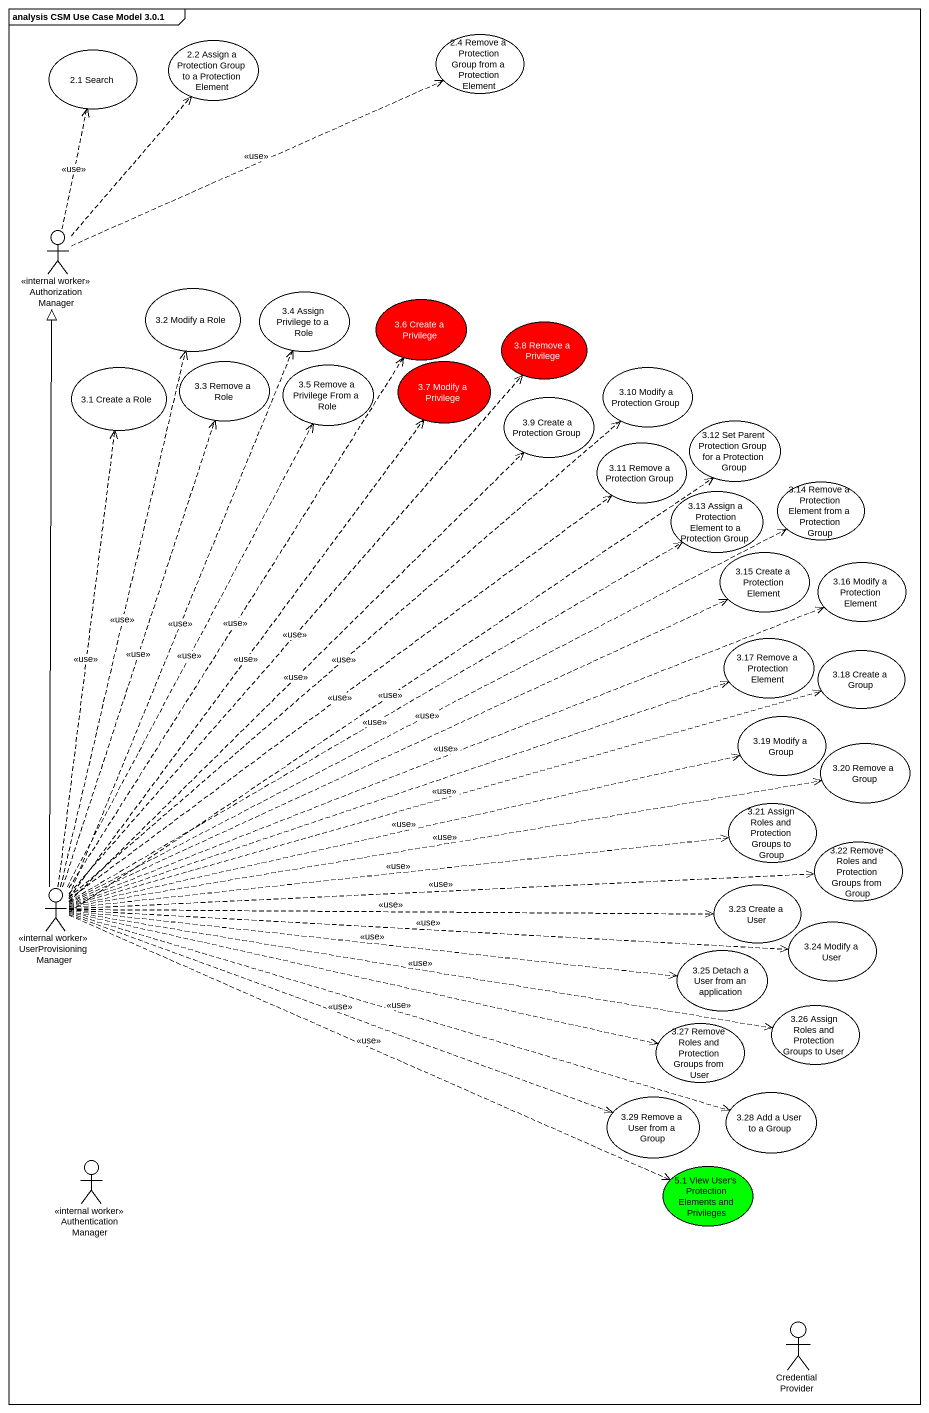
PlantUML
@startuml
mainframe analysis CSM Use Case Model 3.0.1
usecase "2.1 Search" as u2_1_Search
usecase "2.2 Assign a Protection Group to a Protection Element" as u2_2_Assign_a_Protection
usecase "2.4 Remove a Protection Group from a Protection Element" as u2_4_Remove_a_Protection
actor AuthorizationManager <<internal worker>>
usecase "3.2 Modify a Role" as u3_2_Modify_a_Role
usecase "3.4 Assign Privilege to a Role" as u3_4_Assign_Privilege_to_a
usecase "3.6 Create a Privilege" as u3_6_Create_a_Privilege #FF0000
usecase "3.8 Remove a Privilege" as u3_8_Remove_a_Privilege #FF0000
usecase "3.1 Create a Role" as u3_1_Create_a_Role
usecase "3.3 Remove a Role" as u3_3_Remove_a_Role
usecase "3.5 Remove a Privilege From a Role" as u3_5_Remove_a_Privilege_From
usecase "3.7 Modify a Privilege" as u3_7_Modify_a_Privilege #FF0000
usecase "3.10 Modify a Protection Group" as u3_10_Modify_a_Protection
usecase "3.9 Create a Protection Group" as u3_9_Create_a_Protection
usecase "3.11 Remove a Protection Group" as u3_11_Remove_a_Protection
usecase "3.12 Set Parent Protection Group for a Protection Group" as u3_12_Set_Parent_Protection
usecase "3.13 Assign a Protection Element to a Protection Group" as u3_13_Assign_a_Protection
usecase "3.14 Remove a Protection Element from a Protection Group" as u3_14_Remove_a_Protection
usecase "3.15 Create a Protection Element" as u3_15_Create_a_Protection
usecase "3.16 Modify a Protection Element" as u3_16_Modify_a_Protection
usecase "3.17 Remove a Protection Element" as u3_17_Remove_a_Protection
usecase "3.18 Create a Group" as u3_18_Create_a_Group
usecase "3.19 Modify a Group" as u3_19_Modify_a_Group
usecase "3.20 Remove a Group" as u3_20_Remove_a_Group
usecase "3.21 Assign Roles and Protection Groups to Group" as u3_21_Assign_Roles_and
usecase "3.22 Remove Roles and Protection Groups from Group" as u3_22_Remove_Roles_and
actor UserProvisioningManager <<internal worker>>
usecase "3.23 Create a User" as u3_23_Create_a_User
usecase "3.25 Detach a User from an application" as u3_25_Detach_a_User_from_an
usecase "3.24 Modify a User" as u3_24_Modify_a_User
usecase "3.27 Remove Roles and Protection Groups from User" as u3_27_Remove_Roles_and
usecase "3.26 Assign Roles and Protection Groups to User" as u3_26_Assign_Roles_and
usecase "3.29 Remove a User from a Group" as u3_29_Remove_a_User_from_a
usecase "3.28 Add a User to a Group" as u3_28_Add_a_User_to_a_Group
actor AuthenticationManager <<internal worker>>
usecase "5.1 View User's Protection Elements and Privileges" as u5_1_View_User_s_Protection #00FF00
actor "Credential Provider" as Credential_Provider
AuthorizationManager .up.> u2_1_Search : <<use>>
AuthorizationManager .up.> u2_2_Assign_a_Protection
AuthorizationManager .right.> u2_4_Remove_a_Protection : <<use>>
UserProvisioningManager -up-|> AuthorizationManager
UserProvisioningManager .up.> u3_2_Modify_a_Role : <<use>>
UserProvisioningManager .up.> u3_4_Assign_Privilege_to_a : <<use>>
UserProvisioningManager .up.> u3_6_Create_a_Privilege : <<use>>
UserProvisioningManager .up.> u3_8_Remove_a_Privilege : <<use>>
UserProvisioningManager .up.> u3_1_Create_a_Role : <<use>>
UserProvisioningManager .up.> u3_3_Remove_a_Role : <<use>>
UserProvisioningManager .up.> u3_5_Remove_a_Privilege_From : <<use>>
UserProvisioningManager .up.> u3_7_Modify_a_Privilege : <<use>>
UserProvisioningManager .up.> u3_10_Modify_a_Protection : <<use>>
UserProvisioningManager .up.> u3_9_Create_a_Protection : <<use>>
UserProvisioningManager .up.> u3_11_Remove_a_Protection : <<use>>
UserProvisioningManager .up.> u3_12_Set_Parent_Protection : <<use>>
UserProvisioningManager .up.> u3_13_Assign_a_Protection : <<use>>
UserProvisioningManager .right.> u3_14_Remove_a_Protection : <<use>>
UserProvisioningManager .right.> u3_15_Create_a_Protection
UserProvisioningManager .right.> u3_16_Modify_a_Protection : <<use>>
UserProvisioningManager .right.> u3_17_Remove_a_Protection
UserProvisioningManager .right.> u3_18_Create_a_Group : <<use>>
UserProvisioningManager .right.> u3_19_Modify_a_Group : <<use>>
UserProvisioningManager .right.> u3_20_Remove_a_Group : <<use>>
UserProvisioningManager .right.> u3_21_Assign_Roles_and : <<use>>
UserProvisioningManager .right.> u3_22_Remove_Roles_and : <<use>>
UserProvisioningManager .right.> u3_23_Create_a_User : <<use>>
UserProvisioningManager .right.> u3_25_Detach_a_User_from_an : <<use>>
UserProvisioningManager .right.> u3_24_Modify_a_User : <<use>>
UserProvisioningManager .right.> u3_27_Remove_Roles_and
UserProvisioningManager .right.> u3_26_Assign_Roles_and : <<use>>
UserProvisioningManager .right.> u3_29_Remove_a_User_from_a : <<use>>
UserProvisioningManager .right.> u3_28_Add_a_User_to_a_Group : <<use>>
UserProvisioningManager .right.> u5_1_View_User_s_Protection : <<use>>
@enduml
